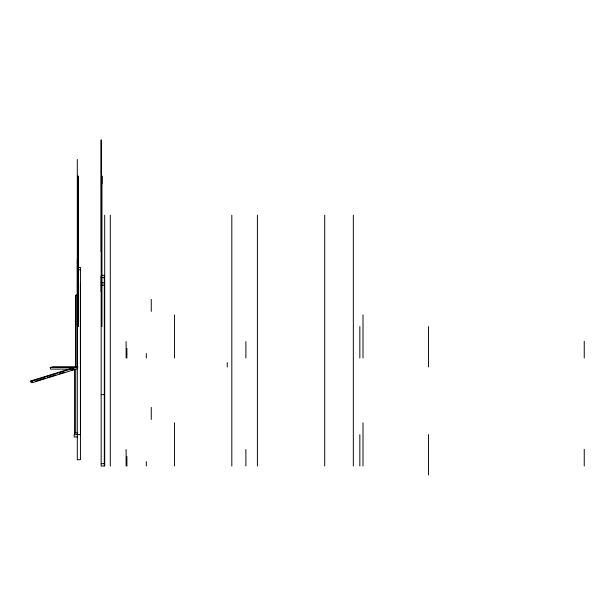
<?xml version="1.0" encoding="UTF-8"?>
<svg xmlns="http://www.w3.org/2000/svg" width="615" height="615" viewBox="0 0 615 615"><rect width="100%" height="100%" fill="white"/><g stroke="black" fill="none" stroke-linecap="round" stroke-linejoin="round"><path stroke-width="0.92" d="M75.653 432.975L75.676 369.254M77.306 325.666L77.306 259.007M101.168 291.802L101.168 276.412M101.168 251.62L101.168 139.959L101.168 466.016L104.312 466.016L104.312 275.328L101.168 275.328M101.952 183.824L101.952 176.128M151.259 419.438L151.259 407.438M151.259 311.421L151.259 299.42M77.306 368.746L32.534 382.584L31.119 382.584L30.75 380.993L76.937 366.701L52.944 366.701L50.238 367.532L50.484 369.108L70.994 369.108M30.75 380.993L32.165 380.993L77.974 366.817M35.701 381.162L45.779 378.048M47.616 377.479L55.857 374.927M59.524 373.789L64.106 372.375M71.432 370.107L74.184 369.254M77.306 267.479L80.442 267.479L80.442 459.736L77.306 459.736L77.306 159.462M77.306 269.831L80.442 269.831M101.168 277.68L104.312 277.68M101.168 282.785L104.312 282.785M101.168 285.137L104.312 285.137M76.921 295.292L75.507 295.292L75.507 367.14M50.238 367.532L74.238 367.532M101.168 394.607L104.312 394.607M74.477 432.975L77.306 432.975M77.306 436.981L74.161 436.981L74.161 434.628L80.442 434.628L80.404 283.961M101.168 463.656L104.312 463.656M32.28 380.954L32.764 382.53M32.165 380.993L32.534 382.584M584.25 341.287L584.25 357.999M584.25 449.296L584.25 466.016M428.463 326.611L428.463 367.024M428.463 434.628L428.463 475.041M363.011 314.842L363.011 357.999M363.011 422.851L363.011 466.016M359.837 326.611L359.837 357.999M359.837 434.628L359.837 466.016M353.333 215.181L353.333 466.016M324.705 215.181L324.705 466.016M257.401 215.181L257.401 466.016M245.877 341.517L245.877 357.999M245.877 449.534L245.877 466.016M231.817 215.181L231.817 466.016M227.227 362.612L227.227 367.024M174.522 314.842L174.522 357.999M174.522 422.851L174.522 466.016M146.309 353.587L146.309 357.999M146.309 461.604L146.309 466.016M126.905 348.497L126.905 357.999M126.905 456.515L126.905 466.016M126.113 341.517L126.113 357.999M126.113 449.534L126.113 466.016M110.3 215.181L110.3 466.016M104.696 215.181L104.696 466.016M101.952 175.982L101.952 326.642M74.477 369.169L74.477 434.628M78.051 176.09L78.051 326.611L78.051 176.09M77.467 295.123L76.052 295.123L76.052 366.971L77.467 366.971L77.467 295.123"/></g></svg>
